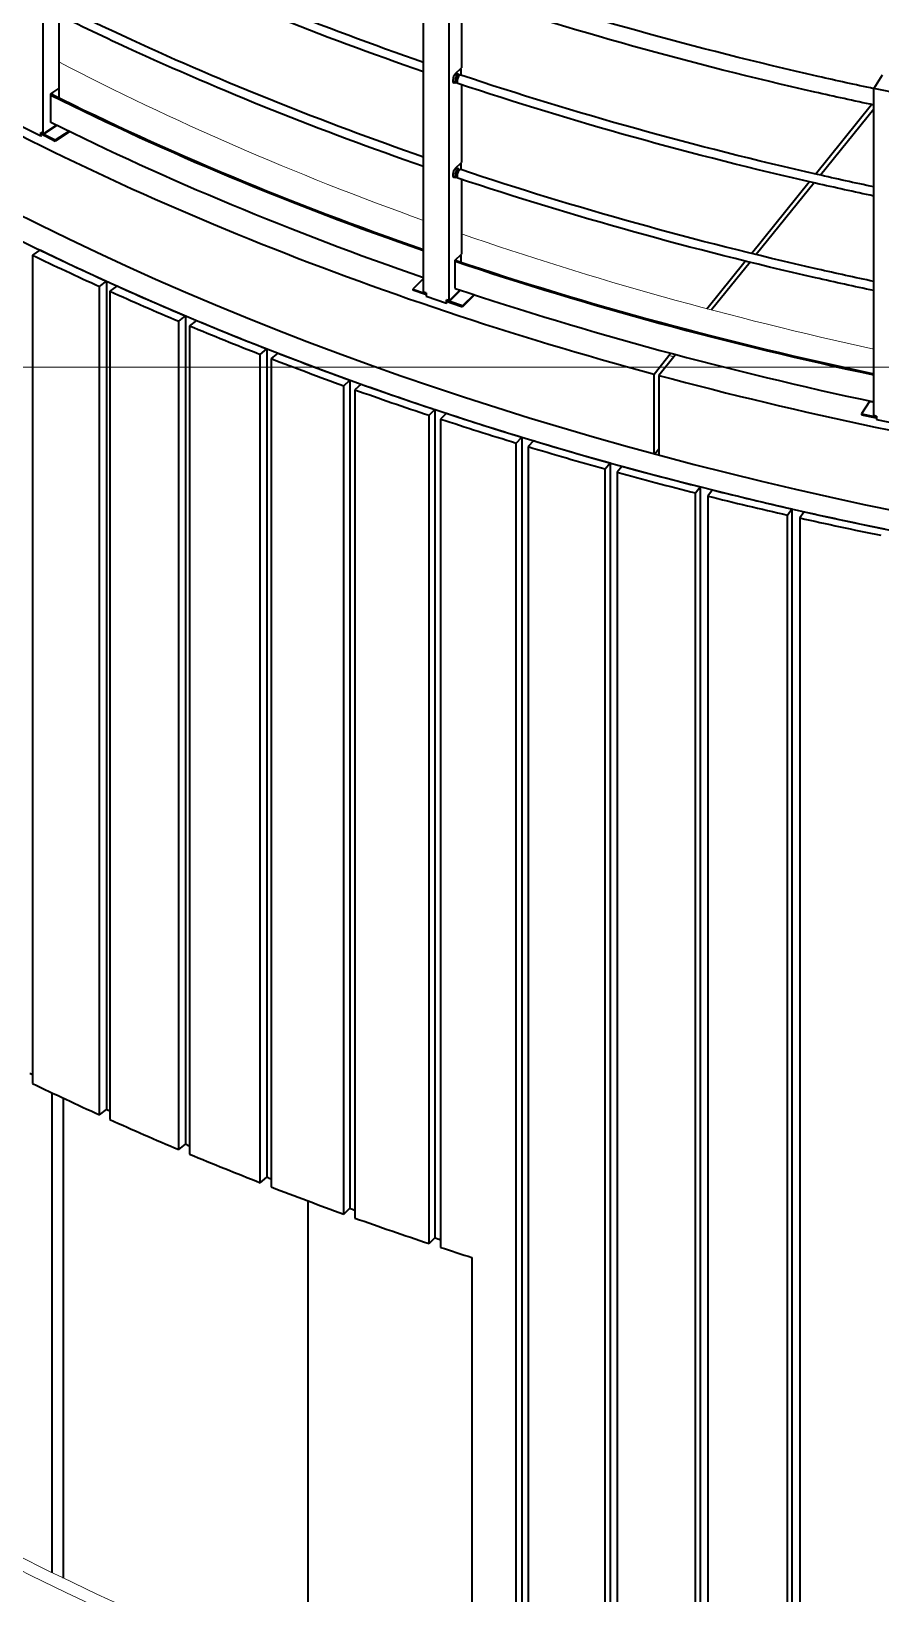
# Model space of a CAD drawing. Header units: millimetres. Extents: x 0 to 42050, y 0 to 29700.
# Drawn here: x 24403 to 25430, y 9422 to 11311 of the extents above; entities that cross this region are included whole.
import ezdxf

# ---------------------------------------------------------------- set-up
doc = ezdxf.new("R2010")
doc.units = ezdxf.units.MM
doc.header["$LTSCALE"] = 50
for name, color, linetype, lineweight in [('Detail Boundary', 7, 'Continuous', 18), ('Visible', 7, 'Continuous', 35), ('Visible Narrow', 7, 'Continuous', 18)]:
    doc.layers.add(name, color=color, linetype=linetype, lineweight=lineweight)
doc.layers.add('P_Cable Ducts (CD)', color=30, linetype='Continuous', lineweight=18, true_color=0xff7f00)

# ---------------------------------------------------------------- blocks, each defined once
blk = doc.blocks.new('2dDetail0')
at = {"layer": 'Detail Boundary', "flags": 128}
blk.add_lwpolyline([(474.534, 168.353), (574.626, 168.353), (574.626, 218.095), (474.534, 218.095), (474.534, 168.353)], dxfattribs=at)

msp = doc.modelspace()

# ---------------------------------------------------------------- linework, layer by layer
at = {"layer": 'P_Cable Ducts (CD)'}
for centre, major_axis, start_param, end_param in [((26534.26, 12619.73), (-3131.29, -4.87), 0.835844, 1.0123293), ((26534.26, 12619.73), (-3131.29, -4.87), 1.0294874, 1.2066782), ((26534.29, 12601.77), (-3211.06, -4.99), 1.1330148, 1.1345037)]:
    msp.add_ellipse(centre, major_axis=major_axis, ratio=0.578098, start_param=start_param, end_param=end_param, dxfattribs=at)
at = {"layer": 'P_Cable Ducts (CD)', "color": 9, "true_color": 0xc0c0c0}
for centre, major_axis, end_param in [((26536.67, 10883.48), (3260, 0), 4.1991357), ((26536.67, 10883.48), (3281.2, 0), 4.2027737), ((26536.67, 10818.16), (3281.2, 0), 4.2027737)]:
    msp.add_ellipse(centre, major_axis=major_axis, ratio=0.5773503, start_param=3.8397244, end_param=end_param, dxfattribs=at)
at = {"layer": 'Visible'}
for p, q in [((24417.46, 11186.78), (24417.46, 11582.29)), ((24877.42, 10995.48), (24877.42, 11390.99)), ((24908.46, 10984.95), (24908.46, 11380.46)), ((24923.25, 11355.85), (24923.25, 11266.32)), ((24436.66, 11330.03), (24436.66, 11241.29)), ((24915.85, 11259.05), (24923.25, 11266.32)), ((24919.12, 11257.52), (24919.34, 11257.45)), ((24919.13, 11257.41), (24919.82, 11257.54)), ((24922.54, 11265.62), (24922.54, 11257.63)), ((25431.64, 11257.45), (25421.76, 11241.59)), ((24426.93, 11234.85), (24436.66, 11241.29)), ((24428.58, 11235.94), (24428.58, 11234.26)), ((24436.47, 11241.16), (24436.47, 11230.35)), ((24916.46, 11249.55), (24916.68, 11249.48)), ((24916.53, 11249.64), (24917.01, 11249.13)), ((24923.25, 11246.05), (24923.25, 11152.01)), ((25455.63, 11234.55), (25421.76, 11241.59)), ((25421.76, 10846.08), (25421.76, 11241.59)), ((24426.93, 11200.55), (24426.93, 11234.85)), ((24427.67, 11234.71), (24427.67, 11235.34)), ((24427.23, 11200.75), (24426.93, 11200.55)), ((24393.05, 11195.15), (24414.75, 11184.22)), ((24417.46, 11186.78), (24414.75, 11188.14)), ((24414.75, 11184.22), (24414.75, 11188.14)), ((24414.75, 11184.22), (24415.54, 11184.75)), ((24415.54, 11184.75), (24415.54, 11187.75)), ((24417.16, 11186.93), (24417.16, 11185.47)), ((24417.16, 11185.47), (24419.87, 11184.1)), ((24419.83, 11188.34), (24417.46, 11186.78)), ((24418.06, 11185.99), (24434.73, 11197.02)), ((24418.06, 11187.17), (24418.06, 11185.99)), ((24418.06, 11185.99), (24419.87, 11185.08)), ((24433.71, 11197.53), (24419.83, 11188.34)), ((24432.23, 11178.85), (24419.87, 11185.08)), ((24419.87, 11184.1), (24432.23, 11177.87)), ((24449.04, 11189.98), (24432.23, 11178.85)), ((24449.89, 11189.57), (24432.23, 11177.87)), ((24432.23, 11178.85), (24432.23, 11177.87)), ((24915.85, 11144.74), (24923.25, 11152.01)), ((24919.34, 11143.14), (24919.12, 11143.21)), ((24919.13, 11143.1), (24919.82, 11143.23)), ((24922.54, 11151.31), (24922.54, 11143.32)), ((24916.68, 11135.17), (24916.46, 11135.25)), ((24916.53, 11135.33), (24917.01, 11134.82)), ((24923.25, 11131.74), (24923.25, 11041.29)), ((24915.75, 11033.93), (24923.25, 11041.29)), ((24915.75, 10999.63), (24915.75, 11033.93)), ((24916.46, 11034.62), (24916.46, 11033.69)), ((24922.54, 11040.59), (24922.54, 11031.66)), ((24877.42, 11011.69), (24864.56, 10999.05)), ((24864.56, 10999.05), (24878.7, 10994.25)), ((24864.56, 10999.05), (24864.56, 10998.07)), ((24864.56, 10998.07), (24878.7, 10993.27)), ((24880.52, 10994.43), (24877.42, 10995.48)), ((24878.7, 10994.25), (24880.52, 10993.63)), ((24878.7, 10993.27), (24880.52, 10992.65)), ((24880.52, 10994.43), (24880.52, 10990.51)), ((24880.52, 10990.51), (24905.35, 10982.09)), ((24908.35, 10984.19), (24922.19, 10997.78)), ((24921.69, 10997.95), (24910.28, 10986.75)), ((24915.98, 10999.86), (24915.75, 10999.63)), ((24938.5, 10992.39), (24924.56, 10978.69)), ((24938.65, 10991.56), (24924.56, 10977.71)), ((24908.46, 10984.95), (24905.35, 10986.01)), ((24905.35, 10982.09), (24905.35, 10986.01)), ((24905.35, 10982.09), (24905.96, 10982.69)), ((24905.96, 10982.69), (24905.96, 10985.8)), ((24907.32, 10985.34), (24907.32, 10983.56)), ((24907.32, 10983.56), (24910.42, 10982.51)), ((24908.35, 10984.99), (24908.35, 10984.19)), ((24908.35, 10984.19), (24910.42, 10983.49)), ((24910.28, 10986.75), (24908.46, 10984.95)), ((24924.56, 10978.69), (24910.42, 10983.49)), ((24910.42, 10982.51), (24924.56, 10977.71)), ((24924.56, 10978.69), (24924.56, 10977.71)), ((25416.51, 10863.37), (25407.03, 10848.16)), ((25416.51, 10863.37), (25420.23, 10862.6)), ((25407.03, 10848.16), (25422.47, 10844.95)), ((25407.03, 10848.16), (25407.03, 10847.18)), ((25407.03, 10847.18), (25422.47, 10843.97)), ((25425.15, 10845.37), (25421.76, 10846.08)), ((25422.47, 10844.95), (25424.72, 10844.48)), ((25422.47, 10843.97), (25425.15, 10843.42)), ((25424.72, 10845.46), (25424.72, 10844.48)), ((25425.15, 10845.37), (25425.15, 10841.45)), ((25425.15, 10841.45), (25452.25, 10835.83))]:
    msp.add_line(p, q, dxfattribs=at)
at = {"layer": 'Visible', "color": 9, "true_color": 0xc0c0c0}
for p, q in [((25351.24, 11138.05), (25419.07, 11222.02)), ((25421.76, 11216.61), (25357.21, 11136.69)), ((25273.74, 11042.09), (25343.72, 11128.73)), ((25349.68, 11127.37), (25279.64, 11040.65)), ((24413.81, 11046.34), (24404.78, 11040.16)), ((24404.78, 11040.16), (24404.78, 10039.14)), ((25219.86, 10975.38), (25266.28, 11032.85)), ((25272.17, 11031.4), (25225.67, 10973.83)), ((24485.73, 11002.13), (24494.36, 11008.5)), ((24485.73, 10001.11), (24485.73, 11002.13)), ((24494.36, 11008.5), (24494.36, 10007.47)), ((24506.96, 11002.8), (24498.32, 10996.44)), ((24498.32, 10996.44), (24498.32, 9995.41)), ((24581.6, 10960.13), (24589.83, 10966.67)), ((24581.6, 9959.1), (24581.6, 10960.13)), ((24589.83, 10966.67), (24589.83, 9965.64)), ((24602.77, 10961.24), (24594.54, 10954.7)), ((24594.54, 10954.7), (24594.54, 9953.67)), ((24680.05, 10920.16), (24687.87, 10926.87)), ((24680.05, 9919.14), (24680.05, 10920.16)), ((24687.87, 10926.87), (24687.87, 9925.84)), ((24701.14, 10921.71), (24693.33, 10915)), ((24693.33, 10915), (24693.33, 9913.98)), ((25156.04, 10896.36), (25175.62, 10920.6)), ((25181.42, 10919.04), (25161.84, 10894.79)), ((25156.04, 10800.01), (25156.04, 10896.36)), ((24780.96, 10882.28), (24788.34, 10889.15)), ((24780.96, 9881.26), (24780.96, 10882.28)), ((24788.34, 10889.15), (24788.34, 9888.13)), ((24801.93, 10884.28), (24794.55, 10877.41)), ((24794.55, 10877.41), (24794.55, 9876.38)), ((25161.84, 10894.79), (25161.84, 10798.45)), ((24884.17, 10846.55), (24891.12, 10853.56)), ((24884.17, 9845.52), (24884.17, 10846.55)), ((24891.12, 10853.56), (24891.12, 9852.54)), ((24905.01, 10848.98), (24898.06, 10841.96)), ((24898.06, 10841.96), (24898.06, 9840.94)), ((24989.57, 10813), (24996.08, 10820.16)), ((24996.08, 10820.16), (24996.08, 8904.65)), ((24989.57, 8897.5), (24989.57, 10813)), ((25010.24, 10815.86), (25003.74, 10808.71)), ((25003.74, 10808.71), (25003.74, 8893.2)), ((25161.84, 10805.56), (25157.12, 10799.72)), ((25097.01, 10781.68), (25103.06, 10788.97)), ((25103.06, 10788.97), (25103.06, 8873.47)), ((25117.49, 10784.98), (25111.44, 10777.69)), ((25097.01, 8866.18), (25097.01, 10781.68)), ((25111.44, 10777.69), (25111.44, 8862.19)), ((25206.34, 10752.64), (25211.93, 10760.05)), ((25206.34, 8837.13), (25206.34, 10752.64)), ((25211.93, 10760.05), (25211.93, 8844.55)), ((25226.6, 10756.36), (25221.01, 10748.95)), ((25221.01, 10748.95), (25221.01, 8833.45)), ((25317.43, 10725.9), (25322.55, 10733.42)), ((25317.43, 8810.4), (25317.43, 10725.9)), ((25322.55, 10733.42), (25322.55, 8817.92)), ((25337.45, 10730.05), (25332.33, 10722.52)), ((25332.33, 10722.52), (25332.33, 8807.02)), ((24428.52, 9447.83), (24428.52, 10027.73)), ((24441.99, 9441.28), (24441.99, 10021.36)), ((24485.73, 10001.11), (24494.36, 10007.47)), ((24581.6, 9959.1), (24589.83, 9965.64)), ((24680.05, 9919.14), (24687.87, 9925.84)), ((24737.79, 9313.81), (24737.79, 9897.1)), ((24780.96, 9881.26), (24788.34, 9888.13)), ((24884.17, 9845.52), (24891.12, 9852.54)), ((24935.97, 9828.68), (24935.97, 8914.2))]:
    msp.add_line(p, q, dxfattribs=at)
for centre, major_axis, start_param, end_param in [((26536.67, 12505.05), (-3300, 0), 6.0866343, 9.6231248), ((26536.67, 12505.05), (-3260, 0), 0, 1.7505123), ((26536.67, 12601.39), (3260, 0), 3.9279724, 4.2750751), ((26536.67, 12505.05), (-3314, 0), 0.8719988, 0.9034898), ((26536.67, 12505.05), (3300, 0), 4.0136017, 4.0450722), ((26536.67, 12505.05), (-3314, 0), 0.9083178, 0.9398088), ((26536.67, 12505.05), (3300, 0), 4.0499207, 4.0813912), ((26536.67, 12505.05), (-3314, 0), 0.9446368, 0.9761277), ((26536.67, 12505.05), (3300, 0), 4.0862397, 4.1177102), ((26536.67, 10583.01), (-3368, 0), 6.1038736, 7.1817774), ((26536.67, 10583.01), (3368, 0), 4.0728322, 6.4624967), ((26536.67, 12505.05), (-3314, 0), 0.9809558, 1.0124467), ((26536.67, 12505.05), (3300, 0), 4.1225587, 4.1540292), ((26536.67, 12505.05), (-3314, 0), 1.0172747, 1.0487657), ((26536.67, 12505.05), (3300, 0), 4.1588776, 4.1903481), ((26536.67, 12601.39), (3260, 0), 4.2770383, 4.6241409), ((26536.67, 12505.05), (-3314, 0), 1.0535937, 1.0850847), ((26536.67, 12505.05), (3300, 0), 4.1951966, 4.2266671), ((26536.67, 12505.05), (-3314, 0), 1.0899127, 1.1214037), ((26536.67, 12505.05), (3300, 0), 4.2315156, 4.2629861), ((26536.67, 12505.05), (3300, 0), 4.2678346, 4.2993051), ((26536.67, 10589.54), (-3330.76, 0), 6.1828266, 7.1670169), ((26536.67, 10589.54), (3330.76, 0), 4.0741561, 6.3835435), ((26536.67, 12505.05), (-3314, 0), 1.1262317, 1.1577227), ((26536.67, 12505.05), (-3314, 0), 1.1625507, 1.1940417), ((26536.67, 12505.05), (3300, 0), 4.3041536, 4.3356241), ((26536.67, 12505.05), (3300, 0), 4.3404726, 4.3719431), ((26536.67, 12505.05), (-3314, 0), 1.1988697, 1.2303607), ((26536.67, 10524.23), (-3368, 0), 0, 0.9092669), ((26536.67, 10524.23), (-3368, 0), 0, 0.9092669), ((26536.67, 10524.23), (3368, 0), 4.0560073, 6.2831853), ((26536.67, 10524.23), (3368, 0), 4.0560073, 6.2831853), ((26536.67, 10458.91), (-3368, 0), 0, 0.8905422), ((26536.67, 10458.91), (3368, 0), 4.0372903, 6.2831853), ((26536.67, 11504.02), (3300, 0), 4.0087532, 4.0100214), ((26536.67, 11504.02), (3314, 0), 4.0135914, 4.0450824), ((26536.67, 11504.02), (3300, 0), 4.0450722, 4.0465967), ((26536.67, 11504.02), (3314, 0), 4.0499104, 4.0814014), ((26536.67, 11504.02), (3300, 0), 4.0813912, 4.0831577), ((26536.67, 11504.02), (3314, 0), 4.0862294, 4.1177204), ((26536.67, 11504.02), (3300, 0), 4.1177102, 4.1197061), ((26536.67, 11504.02), (3314, 0), 4.1225484, 4.1540394), ((26536.67, 11504.02), (3300, 0), 4.1540292, 4.1562436), ((26536.67, 11504.02), (3314, 0), 4.1588674, 4.1903584), ((26536.67, 11504.02), (3300, 0), 4.1903481, 4.1927714), ((26536.67, 11504.02), (3314, 0), 4.1951864, 4.2082964)]:
    msp.add_ellipse(centre, major_axis=major_axis, ratio=0.5773503, start_param=start_param, end_param=end_param, dxfattribs=at)
at = {"layer": 'Visible'}
for centre, major_axis, ratio, start_param, end_param in [((24915.85, 11254.15), (-1.93, -5.68), 0.4136416, 3.8284941, 6.7552512), ((24918.18, 11253.41), (-1.71, -5.1), 0.4091295, 2.6299344, 6.7951683), ((24918.18, 11253.41), (1.37, 4.1), 0.4091295, 6.266159, 9.4431829), ((24918.18, 11253.41), (1.33, 3.98), 0.4088232, 0.2185225, 2.9230701), ((24920.61, 11252.6), (-1.7, -5.1), 0.4085168, 3.1415927, 6.2831853), ((24913.72, 11254.34), (-1.93, -5.68), 0.4136416, 0.5347196, 0.6313744), ((24914.82, 11254.5), (-1.93, -5.68), 0.4136416, 0.2219206, 0.4704556), ((26536.67, 12645.48), (3229.8, 0), 0.5773503, 4.0005714, 4.17286), ((26536.67, 12645.48), (3227.8, 0), 0.5773503, 4.0001198, 4.172489), ((26536.67, 12612.82), (3229.8, 0), 0.5773503, 4.0005714, 4.17286), ((24915.85, 11139.84), (-1.93, -5.68), 0.4136416, 3.8284941, 6.7552512), ((24918.18, 11139.1), (-1.71, -5.1), 0.4091295, 2.6299344, 6.7951683), ((24918.18, 11139.1), (1.37, 4.1), 0.4091295, 6.266159, 9.4431829), ((24918.18, 11139.1), (-1.33, -3.98), 0.4088232, 3.3601152, 6.0646628), ((24920.61, 11138.29), (-1.7, -5.1), 0.4085168, 3.1415927, 6.2831853), ((24913.72, 11140.03), (-1.93, -5.68), 0.4136416, 0.5347196, 0.6313744), ((24914.82, 11140.2), (-1.93, -5.68), 0.4136416, 0.2219206, 0.4704556), ((26536.67, 12645.48), (3227.8, 0), 0.5773503, 4.1862786, 4.3597142), ((26536.67, 12645.48), (3229.8, 0), 0.5773503, 4.1866374, 4.3599421), ((26536.67, 12612.82), (3229.8, 0), 0.5773503, 4.1866374, 4.3599421)]:
    msp.add_ellipse(centre, major_axis=major_axis, ratio=ratio, start_param=start_param, end_param=end_param, dxfattribs=at)
for points, knots in [([(24877.42, 11261.57), (24752.88, 11304.56), (24633.35, 11352.4), (24487.21, 11419.72), (24455.02, 11435.15), (24423.35, 11450.94)], [4.35488502, 4.35488502, 4.35488502, 4.35488502, 4.48947876, 4.48947876, 4.52827137, 4.52827137, 4.52827137, 4.52827137]), ([(24877.42, 11272.96), (24754.47, 11315.52), (24636.45, 11362.82), (24491.77, 11429.47), (24459.65, 11444.87), (24428.05, 11460.62)], [4.35615356, 4.35615356, 4.35615356, 4.35615356, 4.48947876, 4.48947876, 4.52831312, 4.52831312, 4.52831312, 4.52831312]), ([(25421.76, 11241.2), (25399.29, 11245.98), (25376.91, 11250.91), (25206.07, 11289.78), (25061.88, 11329.96), (24923.67, 11376.07)], [4.91301476, 4.91301476, 4.91301476, 4.91301476, 4.9352992, 4.9352992, 5.08390601, 5.08390601, 5.08390601, 5.08390601]), ([(25421.76, 11221.45), (25397.85, 11226.52), (25374.05, 11231.75), (25201.19, 11271.07), (25056.4, 11311.42), (24917.55, 11357.74)], [4.91169101, 4.91169101, 4.91169101, 4.91169101, 4.9352992, 4.9352992, 5.08390601, 5.08390601, 5.08390601, 5.08390601]), ([(24877.42, 11147.26), (24752.88, 11190.25), (24633.35, 11238.09), (24487.21, 11305.41), (24455.02, 11320.84), (24423.35, 11336.63)], [4.35488502, 4.35488502, 4.35488502, 4.35488502, 4.48947876, 4.48947876, 4.52827137, 4.52827137, 4.52827137, 4.52827137]), ([(24877.42, 11158.65), (24754.47, 11201.21), (24636.45, 11248.51), (24491.77, 11315.16), (24459.65, 11330.56), (24428.05, 11346.31)], [4.35615356, 4.35615356, 4.35615356, 4.35615356, 4.48947876, 4.48947876, 4.52831312, 4.52831312, 4.52831312, 4.52831312]), ([(24921.07, 11257.39), (24920.94, 11257.45), (24920.81, 11257.49), (24920.52, 11257.55), (24920.37, 11257.57), (24920.09, 11257.57), (24919.95, 11257.56), (24919.82, 11257.54)], [3.988711, 3.988711, 3.988711, 3.988711, 4.07114402, 4.07114402, 4.15855303, 4.15855303, 4.24596203, 4.24596203, 4.24596203, 4.24596203]), ([(25421.76, 11122.52), (25398.97, 11127.36), (25376.28, 11132.35), (25204.99, 11171.32), (25060.67, 11211.54), (24922.31, 11257.7)], [4.91272056, 4.91272056, 4.91272056, 4.91272056, 4.9352992, 4.9352992, 5.08390601, 5.08390601, 5.08390601, 5.08390601]), ([(24917.01, 11249.13), (24917.1, 11249.03), (24917.2, 11248.94), (24917.43, 11248.77), (24917.56, 11248.69), (24917.83, 11248.57), (24917.96, 11248.52), (24918.1, 11248.49)], [0.66732436, 0.66732436, 0.66732436, 0.66732436, 0.75473336, 0.75473336, 0.84214237, 0.84214237, 0.92500313, 0.92500313, 0.92500313, 0.92500313]), ([(25421.76, 11111.52), (25398.17, 11116.52), (25374.68, 11121.68), (25202.28, 11160.91), (25057.61, 11201.22), (24918.91, 11247.49)], [4.91198332, 4.91198332, 4.91198332, 4.91198332, 4.9352992, 4.9352992, 5.08390601, 5.08390601, 5.08390601, 5.08390601]), ([(24919.82, 11143.23), (24919.95, 11143.25), (24920.09, 11143.26), (24920.37, 11143.26), (24920.52, 11143.24), (24920.81, 11143.18), (24920.94, 11143.14), (24921.07, 11143.08)], [3.60801961, 3.60801961, 3.60801961, 3.60801961, 3.69542861, 3.69542861, 3.78283761, 3.78283761, 3.86527063, 3.86527063, 3.86527063, 3.86527063]), ([(25421.76, 11008.21), (25398.97, 11013.05), (25376.28, 11018.05), (25204.99, 11057.01), (25060.67, 11097.23), (24922.31, 11143.39)], [4.91272056, 4.91272056, 4.91272056, 4.91272056, 4.9352992, 4.9352992, 5.08390601, 5.08390601, 5.08390601, 5.08390601]), ([(24918.1, 11134.18), (24917.96, 11134.21), (24917.83, 11134.26), (24917.56, 11134.38), (24917.43, 11134.46), (24917.2, 11134.63), (24917.1, 11134.72), (24917.01, 11134.82)], [0.64579319, 0.64579319, 0.64579319, 0.64579319, 0.72865396, 0.72865396, 0.81606296, 0.81606296, 0.90347197, 0.90347197, 0.90347197, 0.90347197]), ([(25421.76, 10997.21), (25398.17, 11002.21), (25374.68, 11007.37), (25202.28, 11046.6), (25057.61, 11086.91), (24918.91, 11133.18)], [4.91198332, 4.91198332, 4.91198332, 4.91198332, 4.9352992, 4.9352992, 5.08390601, 5.08390601, 5.08390601, 5.08390601])]:
    msp.add_open_spline(points, degree=3, knots=knots, dxfattribs=at)
for points in [[(24919.89, 11258.51), (24918.75, 11258.89), (24917.61, 11259.27), (24916.47, 11259.66)], [(24916.48, 11248.3), (24915.34, 11248.68), (24914.21, 11249.06), (24913.07, 11249.45)], [(24919.89, 11144.2), (24918.75, 11144.58), (24917.61, 11144.96), (24916.47, 11145.35)], [(24916.48, 11134), (24915.34, 11134.38), (24914.21, 11134.76), (24913.07, 11135.14)]]:
    msp.add_open_spline(points, degree=3, dxfattribs=at)
at = {"layer": 'Visible Narrow'}
for p, q in [((24419.87, 11185.08), (24419.87, 11184.1)), ((24878.7, 10993.27), (24878.7, 10994.25)), ((24910.42, 10983.49), (24910.42, 10982.51)), ((25422.47, 10843.97), (25422.47, 10844.95))]:
    msp.add_line(p, q, dxfattribs=at)
for centre, major_axis, start_param, end_param in [((24918.79, 11253.2), (1.44, 4.31), 0.2185225, 2.9230701), ((24920, 11252.8), (-1.44, -4.31), 3.5659599, 5.8614919), ((24918.79, 11138.89), (-1.44, -4.31), 3.3601152, 6.0646628), ((24920, 11138.49), (1.44, 4.31), 0.4243672, 2.7198993)]:
    msp.add_ellipse(centre, major_axis=major_axis, ratio=0.4088232, start_param=start_param, end_param=end_param, dxfattribs=at)

# ---------------------------------------------------------------- block references
at = {"layer": 'Detail Boundary', "xscale": 50, "yscale": 50, "zscale": 50}
msp.add_blockref('2dDetail0', (0, 0), dxfattribs=at)

doc.saveas('drawing.dxf')
